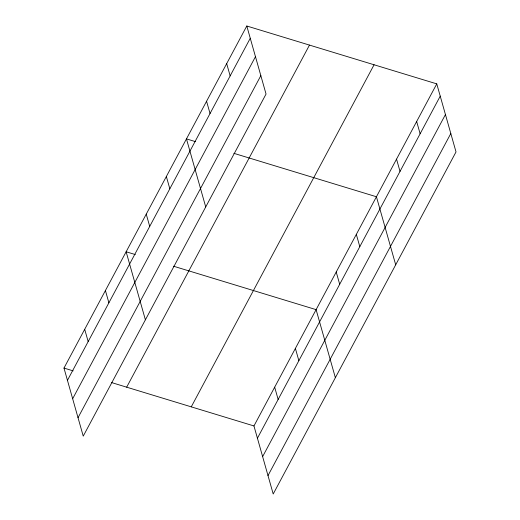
<?xml version="1.0" encoding="UTF-8"?>
<svg xmlns="http://www.w3.org/2000/svg" width="520" height="520" viewBox="0 0 520 520"><rect width="100%" height="100%" fill="white"/><g stroke="black" fill="none" stroke-linecap="round" stroke-linejoin="round"><path stroke-width="0.78" d="M246.792 26L266.045 94.049L83.239 436.131L63.98 368.075L246.792 26L436.761 83.87L456.021 151.924L273.208 494L253.955 425.951L436.761 83.87M67.451 380.348L250.263 38.266M72.657 398.756L255.469 56.673M78.026 417.723L260.839 75.641M126.672 387.173L309.485 45.097M191.263 406.854L374.075 64.773M257.426 438.217L440.238 96.142M262.632 456.625L445.445 114.549M268.002 475.592L450.814 133.517M195.637 141.68L186.466 138.886L205.719 206.934M233.864 153.328L376.435 196.755L395.694 264.81M135.31 254.566L126.133 251.771L145.392 319.82M173.537 266.214L316.108 309.641L335.368 377.696M63.98 368.075L73.151 370.871M111.377 382.519L253.955 425.951M416.656 121.498L420.128 133.77M396.546 159.126L400.017 171.399M356.33 234.383L359.801 246.656M336.219 272.012L339.69 284.284M226.681 63.629L230.152 75.894M295.392 348.413L298.864 360.678M206.57 101.257L210.041 113.523M274.671 387.179L278.142 399.451M166.355 176.514L169.826 188.78M146.244 214.143L149.715 226.408M105.417 290.537L108.888 302.809M84.695 329.31L88.173 341.575"/></g></svg>
